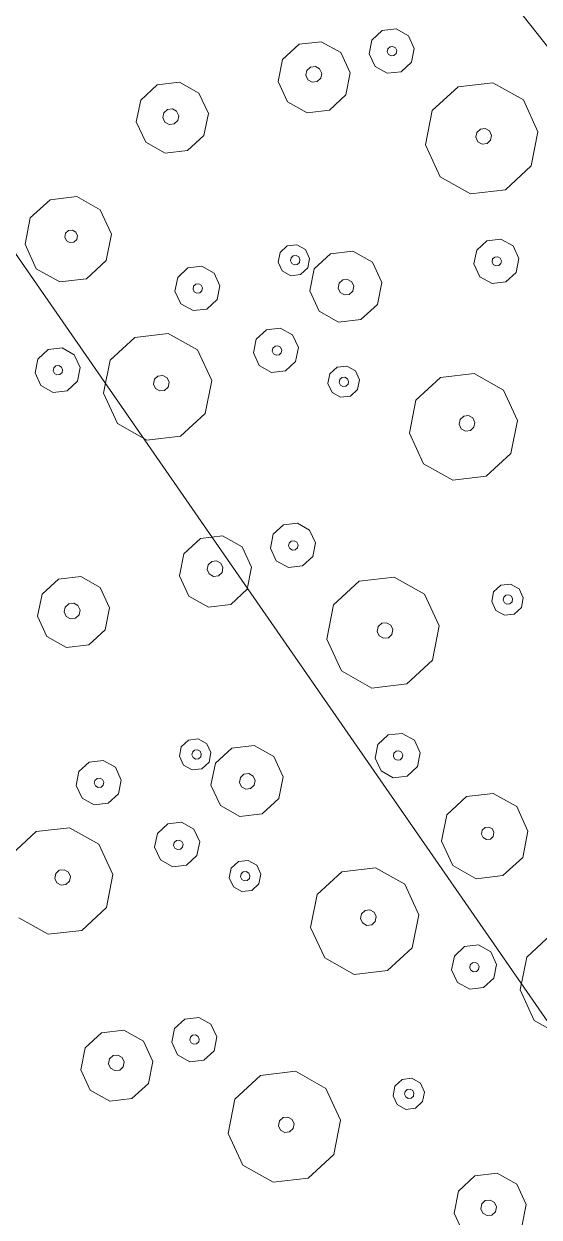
# Model space of a CAD drawing. Header units: metres. Extents: x -2858 to 512, y -1995 to 1252.
# Drawn here: x -478.736 to -476.918, y -131.89 to -127.674 of the extents above; entities that cross this region are included whole.
import ezdxf

# ---------------------------------------------------------------- set-up
doc = ezdxf.new("R2010")
doc.units = ezdxf.units.M
doc.layers.add('Calque commun', color=7, linetype='Continuous')
doc.layers.add('Calque17', color=7, linetype='Continuous')

# ---------------------------------------------------------------- blocks, each defined once
blk = doc.blocks.new('geometrebondepartleger')
at = {"layer": 'Calque17', "color": 1, "linetype": 'Continuous', "lineweight": 9}
blk.add_polyline3d([(125.3707, 36.6528, 79), (126.7254, 44.0992, 79), (125.2346, 35.9078, 79), (126.6129, 43.4526, 79), (128.8778, 56.0285, 79), (130.1727, 63.0986, 79), (132.3901, 75.5687, 79), (133.5351, 81.8153, 79), (135.4191, 92.3058, 79), (136.6745, 99.2914, 79), (138.3695, 108.676, 79), (140.6815, 121.4274, 79), (141.2903, 124.8972, 79)], dxfattribs=at)
blk = doc.blocks.new('pattern')
at = {"layer": 'Calque commun', "color": 54, "linetype": 'Continuous', "lineweight": 9}
for p, q in [((63.9174, 59.3839), (63.9856, 59.4241)), ((63.886, 59.3113), (63.9174, 59.3839)), ((63.9933, 59.3113), (64.0082, 59.3201)), ((64.0082, 59.3201), (64.0254, 59.3185)), ((64.0254, 59.3185), (64.0384, 59.307)), ((63.9032, 59.2341), (63.886, 59.3113)), ((63.9864, 59.2955), (63.9933, 59.3113)), ((63.9902, 59.2786), (63.9864, 59.2955)), ((64.0031, 59.2671), (63.9902, 59.2786)), ((64.0352, 59.2743), (64.0203, 59.2655)), ((64.0421, 59.2901), (64.0352, 59.2743)), ((64.0384, 59.307), (64.0421, 59.2901)), ((64.1408, 59.287), (64.1093, 59.2144)), ((63.9625, 59.1817), (63.9032, 59.2341)), ((64.0203, 59.2655), (64.0031, 59.2671)), ((64.1093, 59.2144), (64.0412, 59.1742)), ((64.0412, 59.1742), (63.9625, 59.1817)), ((63.3882, 59.0869), (63.414, 58.971)), ((63.414, 58.971), (63.3668, 58.8622)), ((63.3668, 58.8622), (63.2646, 58.8018)), ((63.8464, 58.8196), (63.8602, 58.8514)), ((63.8602, 58.8514), (63.89, 58.869)), ((63.89, 58.869), (63.9245, 58.8657)), ((63.9245, 58.8657), (63.9504, 58.8428)), ((63.2646, 58.8018), (63.1465, 58.8131)), ((63.854, 58.7858), (63.8464, 58.8196)), ((63.8842, 58.8168), (63.8883, 58.8263)), ((63.8865, 58.8066), (63.8842, 58.8168)), ((63.8883, 58.8263), (63.8973, 58.8316)), ((63.8973, 58.8316), (63.9076, 58.8306)), ((63.9076, 58.8306), (63.9154, 58.8237)), ((63.9177, 58.8136), (63.9135, 58.804)), ((63.9154, 58.8237), (63.9177, 58.8136)), ((63.9579, 58.809), (63.9442, 58.7772)), ((63.9504, 58.8428), (63.9579, 58.809)), ((63.8799, 58.7629), (63.854, 58.7858)), ((63.8943, 58.7998), (63.8865, 58.8066)), ((63.9046, 58.7988), (63.8943, 58.7998)), ((63.9135, 58.804), (63.9046, 58.7988)), ((63.9442, 58.7772), (63.9144, 58.7596)), ((63.3352, 58.6949), (63.3548, 58.7403)), ((63.3548, 58.7403), (63.3974, 58.7654)), ((63.3974, 58.7654), (63.4466, 58.7607)), ((63.4466, 58.7607), (63.4837, 58.728)), ((63.4837, 58.728), (63.4944, 58.6798)), ((63.9144, 58.7596), (63.8799, 58.7629)), ((64.1319, 58.697), (64.2383, 58.7599)), ((64.2383, 58.7599), (64.3614, 58.7481)), ((64.3614, 58.7481), (64.4541, 58.6663)), ((63.3459, 58.6467), (63.3352, 58.6949)), ((63.3974, 58.6898), (63.4015, 58.6993)), ((63.3996, 58.6797), (63.3974, 58.6898)), ((63.4015, 58.6993), (63.4104, 58.7046)), ((63.4104, 58.7046), (63.4208, 58.7036)), ((63.4208, 58.7036), (63.4285, 58.6968)), ((63.4308, 58.6866), (63.4267, 58.6771)), ((63.4285, 58.6968), (63.4308, 58.6866)), ((64.0827, 58.5836), (64.1319, 58.697)), ((63.383, 58.6139), (63.3459, 58.6467)), ((63.4074, 58.6728), (63.3996, 58.6797)), ((63.4177, 58.6718), (63.4074, 58.6728)), ((63.4267, 58.6771), (63.4177, 58.6718)), ((63.4944, 58.6798), (63.4748, 58.6344)), ((64.4541, 58.6663), (64.4809, 58.5457)), ((63.4322, 58.6093), (63.383, 58.6139)), ((63.4748, 58.6344), (63.4322, 58.6093)), ((62.9299, 58.5083), (63.0116, 58.5566)), ((63.0116, 58.5566), (63.1061, 58.5476)), ((64.1096, 58.463), (64.0827, 58.5836)), ((64.2439, 58.5679), (64.2508, 58.5838)), ((64.2477, 58.551), (64.2439, 58.5679)), ((64.2508, 58.5838), (64.2657, 58.5926)), ((64.2657, 58.5926), (64.283, 58.5909)), ((64.283, 58.5909), (64.2959, 58.5795)), ((64.2997, 58.5626), (64.2928, 58.5467)), ((64.2959, 58.5795), (64.2997, 58.5626)), ((63.1061, 58.5476), (63.1773, 58.4847)), ((64.2607, 58.5395), (64.2477, 58.551)), ((64.2779, 58.5379), (64.2607, 58.5395)), ((64.2928, 58.5467), (64.2779, 58.5379)), ((64.4809, 58.5457), (64.4318, 58.4323)), ((62.8921, 58.4212), (62.9299, 58.5083)), ((63.1773, 58.4847), (63.1979, 58.3921)), ((63.4074, 58.4184), (63.5096, 58.4787)), ((63.5096, 58.4787), (63.6277, 58.4674)), ((63.0139, 58.4225), (63.0258, 58.4296)), ((63.0258, 58.4296), (63.0396, 58.4283)), ((63.6277, 58.4674), (63.7167, 58.3889)), ((64.2023, 58.3811), (64.1096, 58.463)), ((64.4318, 58.4323), (64.3253, 58.3694)), ((62.9128, 58.3286), (62.8921, 58.4212)), ((63.0084, 58.4098), (63.0139, 58.4225)), ((63.0114, 58.3963), (63.0084, 58.4098)), ((63.0217, 58.3872), (63.0114, 58.3963)), ((63.0355, 58.3859), (63.0217, 58.3872)), ((63.0474, 58.3929), (63.0355, 58.3859)), ((63.0396, 58.4283), (63.0499, 58.4191)), ((63.053, 58.4056), (63.0474, 58.3929)), ((63.0499, 58.4191), (63.053, 58.4056)), ((63.1979, 58.3921), (63.1602, 58.305)), ((63.3602, 58.3095), (63.4074, 58.4184)), ((63.7167, 58.3889), (63.7425, 58.2731)), ((64.3253, 58.3694), (64.2023, 58.3811)), ((62.9839, 58.2657), (62.9128, 58.3286)), ((63.1602, 58.305), (63.0784, 58.2567)), ((63.386, 58.1937), (63.3602, 58.3095)), ((63.5055, 58.2953), (63.5124, 58.3112)), ((63.5124, 58.3112), (63.5273, 58.32)), ((63.5273, 58.32), (63.5445, 58.3183)), ((63.5445, 58.3183), (63.5575, 58.3069)), ((63.5575, 58.3069), (63.5613, 58.29)), ((63.0784, 58.2567), (62.9839, 58.2657)), ((63.5093, 58.2784), (63.5055, 58.2953)), ((63.5222, 58.267), (63.5093, 58.2784)), ((63.5395, 58.2653), (63.5222, 58.267)), ((63.5544, 58.2741), (63.5395, 58.2653)), ((63.5613, 58.29), (63.5544, 58.2741)), ((63.7425, 58.2731), (63.6953, 58.1642)), ((63.475, 58.1151), (63.386, 58.1937)), ((64.2043, 58.1755), (64.2469, 58.2006)), ((64.2469, 58.2006), (64.2961, 58.1959)), ((64.2961, 58.1959), (64.3332, 58.1632)), ((63.6953, 58.1642), (63.5931, 58.1039)), ((64.1846, 58.1301), (64.2043, 58.1755)), ((64.2468, 58.125), (64.251, 58.1345)), ((64.251, 58.1345), (64.2599, 58.1398)), ((64.2599, 58.1398), (64.2702, 58.1388)), ((64.2702, 58.1388), (64.278, 58.1319)), ((64.3332, 58.1632), (64.3439, 58.1149)), ((63.5931, 58.1039), (63.475, 58.1151)), ((64.1954, 58.0818), (64.1846, 58.1301)), ((64.2491, 58.1148), (64.2468, 58.125)), ((64.2569, 58.108), (64.2491, 58.1148)), ((64.2672, 58.107), (64.2569, 58.108)), ((64.2761, 58.1123), (64.2672, 58.107)), ((64.2803, 58.1218), (64.2761, 58.1123)), ((64.278, 58.1319), (64.2803, 58.1218)), ((64.3439, 58.1149), (64.3242, 58.0696)), ((64.4194, 58.0651), (64.4875, 58.1053)), ((64.4875, 58.1053), (64.5662, 58.0978)), ((64.5662, 58.0978), (64.6255, 58.0454)), ((62.9778, 58.041), (63.0203, 58.0661)), ((63.0203, 58.0661), (63.0696, 58.0615)), ((63.0696, 58.0615), (63.1066, 58.0287)), ((64.2324, 58.0491), (64.1954, 58.0818)), ((64.3242, 58.0696), (64.2817, 58.0444)), ((64.3879, 57.9925), (64.4194, 58.0651)), ((62.9581, 57.9956), (62.9778, 58.041)), ((63.1066, 58.0287), (63.1174, 57.9805)), ((64.2817, 58.0444), (64.2324, 58.0491)), ((64.6255, 58.0454), (64.6427, 57.9682)), ((62.9689, 57.9474), (62.9581, 57.9956)), ((63.0203, 57.9905), (63.0244, 58)), ((63.0226, 57.9804), (63.0203, 57.9905)), ((63.0303, 57.9735), (63.0226, 57.9804)), ((63.0244, 58), (63.0334, 58.0053)), ((63.0407, 57.9725), (63.0303, 57.9735)), ((63.0334, 58.0053), (63.0437, 58.0043)), ((63.0496, 57.9778), (63.0407, 57.9725)), ((63.0437, 58.0043), (63.0515, 57.9975)), ((63.0537, 57.9873), (63.0496, 57.9778)), ((63.0515, 57.9975), (63.0537, 57.9873)), ((63.1174, 57.9805), (63.0977, 57.9351)), ((64.4051, 57.9153), (64.3879, 57.9925)), ((64.4809, 57.9751), (64.4878, 57.991)), ((64.4846, 57.9583), (64.4809, 57.9751)), ((64.4878, 57.991), (64.5027, 57.9998)), ((64.5027, 57.9998), (64.5199, 57.9982)), ((64.5199, 57.9982), (64.5329, 57.9867)), ((64.5366, 57.9698), (64.5297, 57.954)), ((64.5329, 57.9867), (64.5366, 57.9698)), ((64.6427, 57.9682), (64.6113, 57.8956)), ((62.3133, 57.9144), (62.327, 57.9462)), ((62.327, 57.9462), (62.3568, 57.9638)), ((62.3552, 57.9211), (62.3641, 57.9264)), ((62.3568, 57.9638), (62.3913, 57.9605)), ((62.3641, 57.9264), (62.3744, 57.9254)), ((62.3744, 57.9254), (62.3822, 57.9185)), ((62.3913, 57.9605), (62.4172, 57.9376)), ((62.4172, 57.9376), (62.4248, 57.9038)), ((63.0059, 57.9147), (62.9689, 57.9474)), ((63.0977, 57.9351), (63.0551, 57.91)), ((63.6721, 57.9074), (63.7019, 57.925)), ((63.7019, 57.925), (63.7363, 57.9217)), ((64.4976, 57.9468), (64.4846, 57.9583)), ((64.5148, 57.9452), (64.4976, 57.9468)), ((64.5297, 57.954), (64.5148, 57.9452)), ((62.3208, 57.8806), (62.3133, 57.9144)), ((62.3467, 57.8577), (62.3208, 57.8806)), ((62.351, 57.9116), (62.3552, 57.9211)), ((62.3533, 57.9014), (62.351, 57.9116)), ((62.3611, 57.8946), (62.3533, 57.9014)), ((62.3714, 57.8936), (62.3611, 57.8946)), ((62.3804, 57.8988), (62.3714, 57.8936)), ((62.3845, 57.9084), (62.3804, 57.8988)), ((62.3822, 57.9185), (62.3845, 57.9084)), ((62.4248, 57.9038), (62.411, 57.872)), ((63.0551, 57.91), (63.0059, 57.9147)), ((63.6583, 57.8757), (63.6721, 57.9074)), ((63.6978, 57.8729), (63.7019, 57.8825)), ((63.7019, 57.8825), (63.7108, 57.8877)), ((63.7108, 57.8877), (63.7212, 57.8867)), ((63.7212, 57.8867), (63.729, 57.8799)), ((63.7363, 57.9217), (63.7623, 57.8988)), ((63.7623, 57.8988), (63.7698, 57.8651)), ((64.4644, 57.8629), (64.4051, 57.9153)), ((64.6113, 57.8956), (64.5431, 57.8554)), ((62.3812, 57.8544), (62.3467, 57.8577)), ((62.411, 57.872), (62.3812, 57.8544)), ((62.5987, 57.7918), (62.7052, 57.8547)), ((62.7052, 57.8547), (62.8282, 57.8429)), ((62.8282, 57.8429), (62.9209, 57.7611)), ((63.6658, 57.8419), (63.6583, 57.8757)), ((63.6918, 57.819), (63.6658, 57.8419)), ((63.7, 57.8628), (63.6978, 57.8729)), ((63.7078, 57.8559), (63.7, 57.8628)), ((63.7181, 57.8549), (63.7078, 57.8559)), ((63.7271, 57.8602), (63.7181, 57.8549)), ((63.7312, 57.8697), (63.7271, 57.8602)), ((63.729, 57.8799), (63.7312, 57.8697)), ((63.7698, 57.8651), (63.756, 57.8333)), ((64.5431, 57.8554), (64.4644, 57.8629)), ((63.7262, 57.8157), (63.6918, 57.819)), ((63.756, 57.8333), (63.7262, 57.8157)), ((62.5496, 57.6784), (62.5987, 57.7918)), ((62.9209, 57.7611), (62.9478, 57.6405)), ((63.3634, 57.7364), (63.4315, 57.7766)), ((63.4315, 57.7766), (63.5102, 57.7691)), ((63.5102, 57.7691), (63.5695, 57.7167)), ((63.3319, 57.6638), (63.3634, 57.7364)), ((63.5695, 57.7167), (63.5867, 57.6395)), ((62.5764, 57.5578), (62.5496, 57.6784)), ((62.7108, 57.6627), (62.7177, 57.6786)), ((62.7177, 57.6786), (62.7326, 57.6874)), ((62.7326, 57.6874), (62.7498, 57.6857)), ((62.7498, 57.6857), (62.7628, 57.6743)), ((62.7628, 57.6743), (62.7665, 57.6574)), ((63.4321, 57.6561), (63.439, 57.672)), ((63.439, 57.672), (63.4539, 57.6808)), ((63.4539, 57.6808), (63.4711, 57.6792)), ((63.4711, 57.6792), (63.4841, 57.6677)), ((63.7114, 57.6254), (63.7311, 57.6708)), ((63.7311, 57.6708), (63.7737, 57.6959)), ((63.7737, 57.6959), (63.8229, 57.6912)), ((63.8229, 57.6912), (63.8599, 57.6585)), ((62.7145, 57.6458), (62.7108, 57.6627)), ((62.7275, 57.6343), (62.7145, 57.6458)), ((62.7447, 57.6327), (62.7275, 57.6343)), ((62.7596, 57.6415), (62.7447, 57.6327)), ((62.7665, 57.6574), (62.7596, 57.6415)), ((62.9478, 57.6405), (62.8986, 57.5271)), ((63.3491, 57.5866), (63.3319, 57.6638)), ((63.4359, 57.6392), (63.4321, 57.6561)), ((63.4489, 57.6278), (63.4359, 57.6392)), ((63.4661, 57.6261), (63.4489, 57.6278)), ((63.481, 57.6349), (63.4661, 57.6261)), ((63.4879, 57.6508), (63.481, 57.6349)), ((63.4841, 57.6677), (63.4879, 57.6508)), ((63.5867, 57.6395), (63.5553, 57.5669)), ((63.7723, 57.6232), (63.7765, 57.6327)), ((63.7765, 57.6327), (63.7854, 57.638)), ((63.7854, 57.638), (63.7957, 57.637)), ((63.7957, 57.637), (63.8035, 57.6301)), ((63.8035, 57.6301), (63.8058, 57.62)), ((63.8599, 57.6585), (63.8707, 57.6102)), ((63.4084, 57.5342), (63.3491, 57.5866)), ((63.7222, 57.5771), (63.7114, 57.6254)), ((63.7746, 57.6131), (63.7723, 57.6232)), ((63.7824, 57.6062), (63.7746, 57.6131)), ((63.7927, 57.6052), (63.7824, 57.6062)), ((63.8016, 57.6105), (63.7927, 57.6052)), ((63.8058, 57.62), (63.8016, 57.6105)), ((63.8707, 57.6102), (63.851, 57.5648)), ((61.8743, 57.5132), (61.9764, 57.5735)), ((61.9764, 57.5735), (62.0946, 57.5623)), ((62.0946, 57.5623), (62.1835, 57.4837)), ((62.6691, 57.476), (62.5764, 57.5578)), ((63.5553, 57.5669), (63.4871, 57.5267)), ((63.7592, 57.5444), (63.7222, 57.5771)), ((63.8085, 57.5397), (63.7592, 57.5444)), ((63.851, 57.5648), (63.8085, 57.5397)), ((64.0215, 57.52), (64.1237, 57.5803)), ((64.1237, 57.5803), (64.2418, 57.569)), ((64.2418, 57.569), (64.3307, 57.4905)), ((61.827, 57.4043), (61.8743, 57.5132)), ((62.8986, 57.5271), (62.7921, 57.4642)), ((63.4871, 57.5267), (63.4084, 57.5342)), ((63.4697, 57.4899), (63.4995, 57.5075)), ((63.4995, 57.5075), (63.5339, 57.5042)), ((63.5339, 57.5042), (63.5599, 57.4813)), ((63.9743, 57.4111), (64.0215, 57.52)), ((62.1835, 57.4837), (62.2093, 57.3679)), ((62.7921, 57.4642), (62.6691, 57.476)), ((63.4559, 57.4582), (63.4697, 57.4899)), ((63.4916, 57.4578), (63.4957, 57.4673)), ((63.4957, 57.4673), (63.5046, 57.4726)), ((63.5046, 57.4726), (63.515, 57.4716)), ((63.515, 57.4716), (63.5228, 57.4647)), ((63.5228, 57.4647), (63.525, 57.4546)), ((63.5599, 57.4813), (63.5674, 57.4475)), ((64.3307, 57.4905), (64.3565, 57.3747)), ((63.4634, 57.4244), (63.4559, 57.4582)), ((63.4894, 57.4015), (63.4634, 57.4244)), ((63.4938, 57.4477), (63.4916, 57.4578)), ((63.5016, 57.4408), (63.4938, 57.4477)), ((63.5119, 57.4398), (63.5016, 57.4408)), ((63.5209, 57.4451), (63.5119, 57.4398)), ((63.525, 57.4546), (63.5209, 57.4451)), ((63.5674, 57.4475), (63.5536, 57.4158)), ((64.1264, 57.4128), (64.1413, 57.4216)), ((64.1413, 57.4216), (64.1586, 57.4199)), ((64.1586, 57.4199), (64.1715, 57.4085)), ((61.8528, 57.2885), (61.827, 57.4043)), ((61.9723, 57.3901), (61.9792, 57.406)), ((61.9761, 57.3732), (61.9723, 57.3901)), ((61.9792, 57.406), (61.9941, 57.4148)), ((61.9941, 57.4148), (62.0113, 57.4131)), ((62.0113, 57.4131), (62.0243, 57.4017)), ((62.0281, 57.3848), (62.0212, 57.3689)), ((62.0243, 57.4017), (62.0281, 57.3848)), ((63.5238, 57.3982), (63.4894, 57.4015)), ((63.5536, 57.4158), (63.5238, 57.3982)), ((64.0001, 57.2953), (63.9743, 57.4111)), ((64.1195, 57.3969), (64.1264, 57.4128)), ((64.1233, 57.38), (64.1195, 57.3969)), ((64.1363, 57.3685), (64.1233, 57.38)), ((64.1684, 57.3757), (64.1535, 57.3669)), ((64.1753, 57.3916), (64.1684, 57.3757)), ((64.1715, 57.4085), (64.1753, 57.3916)), ((61.9891, 57.3618), (61.9761, 57.3732)), ((62.0063, 57.3601), (61.9891, 57.3618)), ((62.0212, 57.3689), (62.0063, 57.3601)), ((62.2093, 57.3679), (62.1621, 57.259)), ((63.753, 57.3189), (63.7956, 57.344)), ((63.7956, 57.344), (63.8448, 57.3394)), ((63.8448, 57.3394), (63.8819, 57.3066)), ((64.1535, 57.3669), (64.1363, 57.3685)), ((62.6711, 57.2703), (62.7137, 57.2954)), ((62.7137, 57.2954), (62.7629, 57.2907)), ((62.7629, 57.2907), (62.8, 57.258)), ((63.7333, 57.2735), (63.753, 57.3189)), ((63.8819, 57.3066), (63.8926, 57.2584)), ((64.089, 57.2167), (64.0001, 57.2953)), ((61.9418, 57.2099), (61.8528, 57.2885)), ((62.1621, 57.259), (62.0599, 57.1987)), ((62.6515, 57.2249), (62.6711, 57.2703)), ((62.8, 57.258), (62.8107, 57.2097)), ((63.7441, 57.2253), (63.7333, 57.2735)), ((63.7955, 57.2684), (63.7997, 57.2779)), ((63.7978, 57.2583), (63.7955, 57.2684)), ((63.8056, 57.2514), (63.7978, 57.2583)), ((63.7997, 57.2779), (63.8086, 57.2832)), ((63.8159, 57.2504), (63.8056, 57.2514)), ((63.8086, 57.2832), (63.8189, 57.2822)), ((63.8249, 57.2557), (63.8159, 57.2504)), ((63.8189, 57.2822), (63.8267, 57.2754)), ((63.829, 57.2652), (63.8249, 57.2557)), ((63.8267, 57.2754), (63.829, 57.2652)), ((63.8926, 57.2584), (63.873, 57.213)), ((62.0599, 57.1987), (61.9418, 57.2099)), ((62.6622, 57.1766), (62.6515, 57.2249)), ((62.7136, 57.2198), (62.7178, 57.2293)), ((62.7159, 57.2096), (62.7136, 57.2198)), ((62.7237, 57.2028), (62.7159, 57.2096)), ((62.7178, 57.2293), (62.7267, 57.2346)), ((62.7267, 57.2346), (62.7371, 57.2336)), ((62.743, 57.2071), (62.734, 57.2018)), ((62.7371, 57.2336), (62.7448, 57.2267)), ((62.7471, 57.2166), (62.743, 57.2071)), ((62.7448, 57.2267), (62.7471, 57.2166)), ((62.8107, 57.2097), (62.7911, 57.1644)), ((63.7812, 57.1926), (63.7441, 57.2253)), ((63.873, 57.213), (63.8304, 57.1879)), ((64.2071, 57.2055), (64.089, 57.2167)), ((62.6993, 57.1439), (62.6622, 57.1766)), ((62.734, 57.2018), (62.7237, 57.2028)), ((62.7911, 57.1644), (62.7485, 57.1392)), ((62.8862, 57.1599), (62.9543, 57.2001)), ((62.9543, 57.2001), (63.0331, 57.1926)), ((63.0331, 57.1926), (63.0924, 57.1403)), ((63.8304, 57.1879), (63.7812, 57.1926)), ((61.4249, 57.0905), (61.4446, 57.1358)), ((61.4446, 57.1358), (61.4872, 57.1609)), ((61.4872, 57.1609), (61.5364, 57.1563)), ((61.5364, 57.1563), (61.5735, 57.1235)), ((61.5735, 57.1235), (61.5842, 57.0753)), ((62.7485, 57.1392), (62.6993, 57.1439)), ((62.8547, 57.0873), (62.8862, 57.1599)), ((63.0924, 57.1403), (63.1096, 57.063)), ((61.4357, 57.0422), (61.4249, 57.0905)), ((61.4871, 57.0853), (61.4913, 57.0949)), ((61.4894, 57.0752), (61.4871, 57.0853)), ((61.4913, 57.0949), (61.5002, 57.1001)), ((61.5002, 57.1001), (61.5105, 57.0991)), ((61.5105, 57.0991), (61.5183, 57.0923)), ((61.5206, 57.0821), (61.5164, 57.0726)), ((61.5183, 57.0923), (61.5206, 57.0821)), ((62.8719, 57.0101), (62.8547, 57.0873)), ((62.9477, 57.07), (62.9546, 57.0858)), ((62.9546, 57.0858), (62.9695, 57.0946)), ((62.9695, 57.0946), (62.9867, 57.093)), ((62.9867, 57.093), (62.9997, 57.0815)), ((62.9997, 57.0815), (63.0034, 57.0646)), ((61.4727, 57.0095), (61.4357, 57.0422)), ((61.4972, 57.0683), (61.4894, 57.0752)), ((61.5075, 57.0673), (61.4972, 57.0683)), ((61.5164, 57.0726), (61.5075, 57.0673)), ((61.5842, 57.0753), (61.5645, 57.0299)), ((62.9515, 57.0531), (62.9477, 57.07)), ((62.9644, 57.0416), (62.9515, 57.0531)), ((62.9817, 57.04), (62.9644, 57.0416)), ((62.9966, 57.0488), (62.9817, 57.04)), ((63.0034, 57.0646), (62.9966, 57.0488)), ((63.1096, 57.063), (63.0781, 56.9905)), ((61.522, 57.0048), (61.4727, 57.0095)), ((61.5645, 57.0299), (61.522, 57.0048)), ((62.1251, 56.9705), (62.1389, 57.0022)), ((62.1389, 57.0022), (62.1687, 57.0198)), ((62.1687, 57.0198), (62.2032, 57.0165)), ((62.2032, 57.0165), (62.2291, 56.9936)), ((62.9312, 56.9577), (62.8719, 57.0101)), ((62.1327, 56.9367), (62.1251, 56.9705)), ((62.1646, 56.9677), (62.1687, 56.9773)), ((62.1668, 56.9576), (62.1646, 56.9677)), ((62.1746, 56.9507), (62.1668, 56.9576)), ((62.1687, 56.9773), (62.1777, 56.9825)), ((62.1777, 56.9825), (62.188, 56.9816)), ((62.1939, 56.955), (62.185, 56.9497)), ((62.188, 56.9816), (62.1958, 56.9747)), ((62.198, 56.9645), (62.1939, 56.955)), ((62.1958, 56.9747), (62.198, 56.9645)), ((62.2366, 56.9599), (62.2229, 56.9281)), ((62.2291, 56.9936), (62.2366, 56.9599)), ((63.01, 56.9502), (62.9312, 56.9577)), ((63.0781, 56.9905), (63.01, 56.9502)), ((61.0656, 56.8866), (61.172, 56.9495)), ((61.172, 56.9495), (61.2951, 56.9377)), ((61.2951, 56.9377), (61.3877, 56.8559)), ((62.1586, 56.9138), (62.1327, 56.9367)), ((62.1931, 56.9105), (62.1586, 56.9138)), ((62.185, 56.9497), (62.1746, 56.9507)), ((62.2229, 56.9281), (62.1931, 56.9105)), ((63.3268, 56.8823), (63.3949, 56.9225)), ((63.3949, 56.9225), (63.4736, 56.915)), ((63.4736, 56.915), (63.5329, 56.8627)), ((61.0164, 56.7732), (61.0656, 56.8866)), ((61.8302, 56.8312), (61.8983, 56.8714)), ((61.8983, 56.8714), (61.9771, 56.8639)), ((63.2953, 56.8097), (63.3268, 56.8823)), ((61.3877, 56.8559), (61.4146, 56.7353)), ((61.7987, 56.7586), (61.8302, 56.8312)), ((61.9771, 56.8639), (62.0364, 56.8115)), ((63.5329, 56.8627), (63.5501, 56.7855)), ((62.0364, 56.8115), (62.0536, 56.7343)), ((62.1979, 56.7656), (62.2405, 56.7907)), ((62.2405, 56.7907), (62.2897, 56.786)), ((62.2897, 56.786), (62.3268, 56.7533)), ((63.3125, 56.7325), (63.2953, 56.8097)), ((63.3957, 56.7939), (63.4026, 56.8098)), ((63.3995, 56.777), (63.3957, 56.7939)), ((63.4026, 56.8098), (63.4175, 56.8186)), ((63.4175, 56.8186), (63.4347, 56.8169)), ((63.4347, 56.8169), (63.4477, 56.8055)), ((63.4515, 56.7886), (63.4446, 56.7727)), ((63.4477, 56.8055), (63.4515, 56.7886)), ((63.5501, 56.7855), (63.5187, 56.7129)), ((61.0433, 56.6526), (61.0164, 56.7732)), ((61.1776, 56.7575), (61.1845, 56.7734)), ((61.1814, 56.7406), (61.1776, 56.7575)), ((61.1845, 56.7734), (61.1994, 56.7822)), ((61.1994, 56.7822), (61.2166, 56.7805)), ((61.2166, 56.7805), (61.2296, 56.7691)), ((61.2333, 56.7522), (61.2265, 56.7363)), ((61.2296, 56.7691), (61.2333, 56.7522)), ((61.8159, 56.6814), (61.7987, 56.7586)), ((61.8989, 56.7509), (61.9058, 56.7668)), ((61.9027, 56.734), (61.8989, 56.7509)), ((61.9058, 56.7668), (61.9207, 56.7756)), ((61.9207, 56.7756), (61.938, 56.774)), ((61.938, 56.774), (61.9509, 56.7625)), ((61.9547, 56.7456), (61.9478, 56.7297)), ((61.9509, 56.7625), (61.9547, 56.7456)), ((62.1782, 56.7202), (62.1979, 56.7656)), ((62.3268, 56.7533), (62.3375, 56.705)), ((63.4124, 56.7656), (63.3995, 56.777)), ((63.4297, 56.7639), (63.4124, 56.7656)), ((63.4446, 56.7727), (63.4297, 56.7639)), ((61.1943, 56.7291), (61.1814, 56.7406)), ((61.2116, 56.7275), (61.1943, 56.7291)), ((61.2265, 56.7363), (61.2116, 56.7275)), ((61.4146, 56.7353), (61.3654, 56.6219)), ((61.9157, 56.7226), (61.9027, 56.734)), ((61.9329, 56.7209), (61.9157, 56.7226)), ((61.9478, 56.7297), (61.9329, 56.7209)), ((62.0536, 56.7343), (62.0221, 56.6618)), ((62.189, 56.6719), (62.1782, 56.7202)), ((62.2391, 56.718), (62.2433, 56.7275)), ((62.2414, 56.7079), (62.2391, 56.718)), ((62.2492, 56.701), (62.2414, 56.7079)), ((62.2433, 56.7275), (62.2522, 56.7328)), ((62.2595, 56.7), (62.2492, 56.701)), ((62.2522, 56.7328), (62.2626, 56.7318)), ((62.2685, 56.7053), (62.2595, 56.7)), ((62.2626, 56.7318), (62.2703, 56.7249)), ((62.2726, 56.7148), (62.2685, 56.7053)), ((62.2703, 56.7249), (62.2726, 56.7148)), ((62.3375, 56.705), (62.3178, 56.6596)), ((63.3718, 56.6802), (63.3125, 56.7325)), ((63.5187, 56.7129), (63.4505, 56.6727)), ((61.8752, 56.629), (61.8159, 56.6814)), ((62.0221, 56.6618), (61.954, 56.6215)), ((62.2261, 56.6392), (62.189, 56.6719)), ((62.3178, 56.6596), (62.2753, 56.6345)), ((62.4883, 56.6148), (62.5905, 56.6751)), ((62.5905, 56.6751), (62.7086, 56.6638)), ((62.7086, 56.6638), (62.7976, 56.5853)), ((63.4505, 56.6727), (63.3718, 56.6802)), ((61.1359, 56.5708), (61.0433, 56.6526)), ((61.3654, 56.6219), (61.259, 56.559)), ((61.954, 56.6215), (61.8752, 56.629)), ((62.2753, 56.6345), (62.2261, 56.6392)), ((61.9227, 56.553), (61.9365, 56.5847)), ((61.9365, 56.5847), (61.9663, 56.6023)), ((61.9663, 56.6023), (62.0008, 56.599)), ((62.0008, 56.599), (62.0267, 56.5761)), ((62.0267, 56.5761), (62.0342, 56.5423)), ((62.4411, 56.5059), (62.4883, 56.6148)), ((62.7976, 56.5853), (62.8234, 56.4695)), ((61.259, 56.559), (61.1359, 56.5708)), ((61.9303, 56.5192), (61.9227, 56.553)), ((61.9584, 56.5526), (61.9625, 56.5621)), ((61.9607, 56.5425), (61.9584, 56.5526)), ((61.9684, 56.5356), (61.9607, 56.5425)), ((61.9625, 56.5621), (61.9715, 56.5674)), ((61.9788, 56.5346), (61.9684, 56.5356)), ((61.9715, 56.5674), (61.9818, 56.5664)), ((61.9877, 56.5399), (61.9788, 56.5346)), ((61.9818, 56.5664), (61.9896, 56.5595)), ((61.9918, 56.5494), (61.9877, 56.5399)), ((61.9896, 56.5595), (61.9918, 56.5494)), ((62.0342, 56.5423), (62.0205, 56.5106)), ((61.9562, 56.4963), (61.9303, 56.5192)), ((61.9907, 56.493), (61.9562, 56.4963)), ((62.0205, 56.5106), (61.9907, 56.493)), ((62.4669, 56.3901), (62.4411, 56.5059)), ((62.5864, 56.4917), (62.5933, 56.5076)), ((62.5901, 56.4748), (62.5864, 56.4917)), ((62.5933, 56.5076), (62.6082, 56.5164)), ((62.6082, 56.5164), (62.6254, 56.5147)), ((62.6254, 56.5147), (62.6384, 56.5033)), ((62.6384, 56.5033), (62.6421, 56.4864)), ((62.6031, 56.4633), (62.5901, 56.4748)), ((62.6203, 56.4617), (62.6031, 56.4633)), ((62.6352, 56.4705), (62.6203, 56.4617)), ((62.6421, 56.4864), (62.6352, 56.4705)), ((62.8234, 56.4695), (62.7761, 56.3606)), ((62.2002, 56.3684), (62.2198, 56.4137)), ((62.2198, 56.4137), (62.2624, 56.4389)), ((62.2624, 56.4389), (62.3116, 56.4342)), ((62.3116, 56.4342), (62.3487, 56.4014)), ((61.1183, 56.3197), (61.138, 56.3651)), ((61.138, 56.3651), (61.1805, 56.3902)), ((61.1805, 56.3902), (61.2297, 56.3855)), ((61.2297, 56.3855), (61.2668, 56.3528)), ((62.2109, 56.3201), (62.2002, 56.3684)), ((62.2624, 56.3632), (62.2665, 56.3727)), ((62.2646, 56.3531), (62.2624, 56.3632)), ((62.2665, 56.3727), (62.2754, 56.378)), ((62.2754, 56.378), (62.2858, 56.377)), ((62.2858, 56.377), (62.2936, 56.3702)), ((62.2936, 56.3702), (62.2958, 56.36)), ((62.3487, 56.4014), (62.3594, 56.3532)), ((62.5558, 56.3115), (62.4669, 56.3901)), ((61.1805, 56.3146), (61.1846, 56.3241)), ((61.1846, 56.3241), (61.1936, 56.3294)), ((61.1936, 56.3294), (61.2039, 56.3284)), ((61.2039, 56.3284), (61.2117, 56.3215)), ((61.2117, 56.3215), (61.2139, 56.3114)), ((61.2668, 56.3528), (61.2776, 56.3045)), ((62.2724, 56.3462), (62.2646, 56.3531)), ((62.2827, 56.3452), (62.2724, 56.3462)), ((62.2917, 56.3505), (62.2827, 56.3452)), ((62.2958, 56.36), (62.2917, 56.3505)), ((62.3594, 56.3532), (62.3398, 56.3078)), ((62.7761, 56.3606), (62.674, 56.3003)), ((61.129, 56.2714), (61.1183, 56.3197)), ((61.1827, 56.3044), (61.1805, 56.3146)), ((61.1905, 56.2976), (61.1827, 56.3044)), ((61.2009, 56.2966), (61.1905, 56.2976)), ((61.2098, 56.3019), (61.2009, 56.2966)), ((61.2139, 56.3114), (61.2098, 56.3019)), ((61.2776, 56.3045), (61.2579, 56.2592)), ((61.353, 56.2547), (61.4211, 56.2949)), ((61.4211, 56.2949), (61.4999, 56.2874)), ((61.4999, 56.2874), (61.5592, 56.2351)), ((62.248, 56.2874), (62.2109, 56.3201)), ((62.2972, 56.2827), (62.248, 56.2874)), ((62.3398, 56.3078), (62.2972, 56.2827)), ((62.674, 56.3003), (62.5558, 56.3115)), ((61.1661, 56.2387), (61.129, 56.2714)), ((61.2153, 56.234), (61.1661, 56.2387)), ((61.2579, 56.2592), (61.2153, 56.234)), ((61.3215, 56.1821), (61.353, 56.2547)), ((62.7445, 56.1934), (62.7641, 56.2387)), ((62.7641, 56.2387), (62.8067, 56.2639)), ((62.8067, 56.2639), (62.8559, 56.2592)), ((62.8559, 56.2592), (62.893, 56.2265)), ((61.5592, 56.2351), (61.5764, 56.1578)), ((62.8067, 56.1883), (62.8108, 56.1978)), ((62.8108, 56.1978), (62.8197, 56.2031)), ((62.8197, 56.2031), (62.8301, 56.2021)), ((62.8301, 56.2021), (62.8379, 56.1952)), ((62.8379, 56.1952), (62.8401, 56.1851)), ((62.893, 56.2265), (62.9038, 56.1782)), ((61.3387, 56.1049), (61.3215, 56.1821)), ((61.4145, 56.1648), (61.4214, 56.1806)), ((61.4183, 56.1479), (61.4145, 56.1648)), ((61.4214, 56.1806), (61.4363, 56.1894)), ((61.4363, 56.1894), (61.4535, 56.1878)), ((61.4535, 56.1878), (61.4665, 56.1763)), ((61.4703, 56.1594), (61.4634, 56.1436)), ((61.4665, 56.1763), (61.4703, 56.1594)), ((61.5764, 56.1578), (61.5449, 56.0853)), ((62.7552, 56.1451), (62.7445, 56.1934)), ((62.8089, 56.1781), (62.8067, 56.1883)), ((62.8167, 56.1712), (62.8089, 56.1781)), ((62.8271, 56.1703), (62.8167, 56.1712)), ((62.836, 56.1755), (62.8271, 56.1703)), ((62.8401, 56.1851), (62.836, 56.1755)), ((62.9038, 56.1782), (62.8841, 56.1328)), ((61.4313, 56.1364), (61.4183, 56.1479)), ((61.4485, 56.1348), (61.4313, 56.1364)), ((61.4634, 56.1436), (61.4485, 56.1348)), ((62.7923, 56.1124), (62.7552, 56.1451)), ((62.8415, 56.1077), (62.7923, 56.1124)), ((62.8841, 56.1328), (62.8415, 56.1077)), ((61.398, 56.0525), (61.3387, 56.1049)), ((61.5449, 56.0853), (61.4768, 56.045)), ((61.4768, 56.045), (61.398, 56.0525)), ((62.3392, 56.0068), (62.421, 56.055)), ((62.421, 56.055), (62.5155, 56.046)), ((62.5155, 56.046), (62.5866, 55.9832)), ((61.7936, 55.9771), (61.8617, 56.0173)), ((61.8617, 56.0173), (61.9405, 56.0098)), ((61.9405, 56.0098), (61.9998, 55.9575)), ((62.3014, 55.9197), (62.3392, 56.0068)), ((61.7621, 55.9046), (61.7936, 55.9771)), ((61.9998, 55.9575), (62.017, 55.8803)), ((62.5866, 55.9832), (62.6073, 55.8905)), ((61.7793, 55.8273), (61.7621, 55.9046)), ((61.8625, 55.8887), (61.8694, 55.9046)), ((61.8694, 55.9046), (61.8843, 55.9134)), ((61.8843, 55.9134), (61.9016, 55.9117)), ((61.9016, 55.9117), (61.9145, 55.9003)), ((61.9145, 55.9003), (61.9183, 55.8834)), ((62.3221, 55.827), (62.3014, 55.9197)), ((62.4177, 55.9083), (62.4232, 55.921)), ((62.4207, 55.8948), (62.4177, 55.9083)), ((62.4232, 55.921), (62.4351, 55.928)), ((62.4351, 55.928), (62.4489, 55.9267)), ((62.4489, 55.9267), (62.4593, 55.9176)), ((62.4623, 55.904), (62.4568, 55.8913)), ((62.4593, 55.9176), (62.4623, 55.904)), ((61.8663, 55.8718), (61.8625, 55.8887)), ((61.8793, 55.8604), (61.8663, 55.8718)), ((61.8965, 55.8587), (61.8793, 55.8604)), ((61.9114, 55.8675), (61.8965, 55.8587)), ((61.9183, 55.8834), (61.9114, 55.8675)), ((62.017, 55.8803), (61.9855, 55.8077)), ((62.4311, 55.8856), (62.4207, 55.8948)), ((62.4448, 55.8843), (62.4311, 55.8856)), ((62.4568, 55.8913), (62.4448, 55.8843)), ((62.6073, 55.8905), (62.5695, 55.8034)), ((61.8386, 55.775), (61.7793, 55.8273)), ((62.3932, 55.7642), (62.3221, 55.827)), ((61.9174, 55.7675), (61.8386, 55.775)), ((61.9855, 55.8077), (61.9174, 55.7675)), ((62.5695, 55.8034), (62.4878, 55.7552)), ((62.4878, 55.7552), (62.3932, 55.7642))]:
    blk.add_line(p, q, dxfattribs=at)
at = {"layer": 'Calque commun', "color": 7, "linetype": 'Continuous', "lineweight": 9}
mesh = blk.add_polyface(dxfattribs=at)
corners = [(70.8497, 113.5412), (53.8349, 19.1692), (74.7282, 106.3237), (76.0435, 113.5984), (74.769, 106.1763), (58.8077, 18.2701), (114.1703, 105.207), (114.1703, 98.5387)]
mesh.append_faces([[corners[k] for k in face] for face in [(3, 4, 6)]], dxfattribs={"vtx0": -1, "vtx1": -1, "color": 7})
mesh.append_faces([[corners[k] for k in face] for face in [(3, 2, 4)]], dxfattribs={"vtx0": -1, "vtx2": -1, "color": 7})
mesh.append_faces([[corners[k] for k in face] for face in [(5, 2, 1)]], dxfattribs={"vtx1": -1, "color": 7})
mesh.append_faces([[corners[k] for k in face] for face in [(0, 1, 2), (3, 0, 2)]], dxfattribs={"vtx1": -1, "vtx2": -1, "color": 7})
mesh.append_faces([[corners[k] for k in face] for face in [(4, 7, 6)]], dxfattribs={"vtx2": -1, "color": 7})

msp = doc.modelspace()

# ---------------------------------------------------------------- block references
at = {"layer": 'Calque commun', "color": 0, "linetype": 'ByBlock', "lineweight": -2, "rotation": 228.1617603435354}
for name, p in [('geometrebondepartleger', (-440.1616, 15.2632)), ('pattern', (-478.5712, -44.6144))]:
    msp.add_blockref(name, p, dxfattribs=at)

doc.saveas('drawing.dxf')
